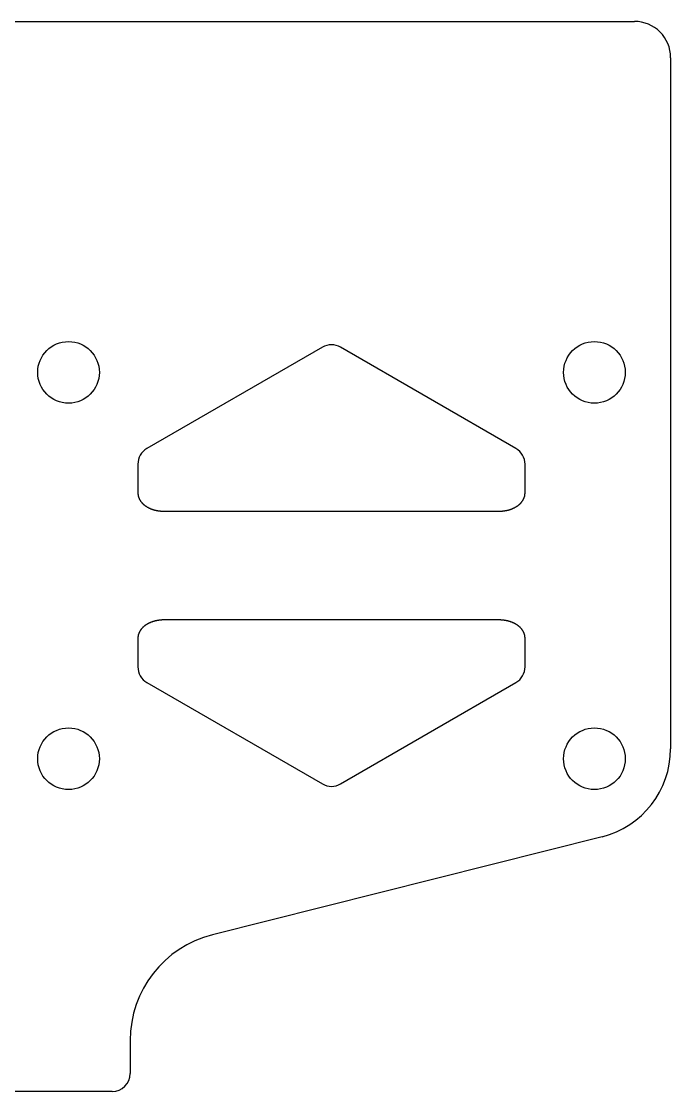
# Model space of a CAD drawing. Extents: x 442 to 745, y 5 to 355.
# Drawn here: x 690.94 to 705.68, y 185.46 to 209.75 of the extents above; entities that cross this region are included whole.
import ezdxf

# ---------------------------------------------------------------- set-up
doc = ezdxf.new("R2010")
doc.units = 0
doc.layers.add('VISIBLE__ANSI_', color=7, linetype='CONTINUOUS')

msp = doc.modelspace()

# ---------------------------------------------------------------- linework, layer by layer
at = {"layer": 'VISIBLE__ANSI_'}
for p, q in [((683.525, 209.752), (704.854, 209.752)), ((705.677, 208.929), (705.677, 193.24)), ((697.771, 202.355), (693.788, 200.056)), ((702.166, 200.056), (698.183, 202.355)), ((693.583, 199.699), (693.583, 199.047)), ((702.372, 199.047), (702.372, 199.699)), ((694.165, 198.635), (701.79, 198.635)), ((701.79, 196.164), (694.165, 196.164)), ((693.583, 195.753), (693.583, 195.1)), ((702.372, 195.1), (702.372, 195.753)), ((693.788, 194.743), (697.771, 192.444)), ((698.183, 192.444), (702.166, 194.743)), ((704.121, 191.243), (695.274, 189.017)), ((693.407, 186.621), (693.407, 185.87)), ((692.995, 185.459), (678.625, 185.459))]:
    msp.add_line(p, q, dxfattribs=at)
for points in [[(693.583, 199.047, 0), (693.583, 199.042, 0), (693.583, 199.036, 0), (693.583, 199.031, 0), (693.583, 199.026, 0), (693.584, 199.021, 0), (693.584, 199.016, 0), (693.585, 199.011, 0), (693.585, 199.006, 0), (693.586, 199.001, 0), (693.587, 198.996, 0), (693.588, 198.991, 0), (693.589, 198.986, 0), (693.59, 198.981, 0), (693.591, 198.976, 0), (693.592, 198.971, 0), (693.594, 198.966, 0), (693.595, 198.961, 0), (693.597, 198.956, 0), (693.598, 198.951, 0), (693.6, 198.947, 0), (693.602, 198.942, 0), (693.604, 198.937, 0), (693.606, 198.932, 0), (693.608, 198.927, 0), (693.61, 198.922, 0), (693.612, 198.917, 0), (693.614, 198.913, 0), (693.617, 198.908, 0), (693.619, 198.903, 0), (693.622, 198.898, 0), (693.624, 198.894, 0), (693.627, 198.889, 0), (693.63, 198.884, 0), (693.633, 198.88, 0), (693.635, 198.875, 0), (693.638, 198.871, 0), (693.642, 198.866, 0), (693.645, 198.861, 0), (693.648, 198.857, 0), (693.651, 198.853, 0), (693.655, 198.848, 0), (693.658, 198.844, 0), (693.662, 198.839, 0), (693.665, 198.835, 0), (693.669, 198.831, 0), (693.673, 198.826, 0), (693.677, 198.822, 0), (693.681, 198.818, 0), (693.685, 198.814, 0), (693.689, 198.81, 0), (693.693, 198.805, 0), (693.697, 198.801, 0), (693.701, 198.797, 0), (693.706, 198.793, 0), (693.71, 198.789, 0), (693.715, 198.785, 0), (693.719, 198.782, 0), (693.724, 198.778, 0), (693.729, 198.774, 0), (693.733, 198.77, 0), (693.738, 198.766, 0), (693.743, 198.763, 0), (693.748, 198.759, 0), (693.753, 198.755, 0), (693.758, 198.752, 0), (693.763, 198.748, 0), (693.769, 198.745, 0), (693.774, 198.742, 0), (693.779, 198.738, 0), (693.785, 198.735, 0), (693.79, 198.732, 0), (693.795, 198.728, 0), (693.801, 198.725, 0), (693.807, 198.722, 0), (693.812, 198.719, 0), (693.818, 198.716, 0), (693.824, 198.713, 0), (693.83, 198.71, 0), (693.835, 198.707, 0), (693.841, 198.704, 0), (693.847, 198.701, 0), (693.853, 198.699, 0), (693.859, 198.696, 0), (693.865, 198.693, 0), (693.872, 198.691, 0), (693.878, 198.688, 0), (693.884, 198.686, 0), (693.89, 198.683, 0), (693.897, 198.681, 0), (693.903, 198.679, 0), (693.909, 198.677, 0), (693.916, 198.674, 0), (693.922, 198.672, 0), (693.929, 198.67, 0), (693.935, 198.668, 0), (693.942, 198.666, 0), (693.949, 198.664, 0), (693.955, 198.662, 0), (693.962, 198.661, 0), (693.969, 198.659, 0), (693.975, 198.657, 0), (693.982, 198.656, 0), (693.989, 198.654, 0), (693.996, 198.653, 0), (694.003, 198.651, 0), (694.01, 198.65, 0), (694.016, 198.648, 0), (694.023, 198.647, 0), (694.03, 198.646, 0), (694.037, 198.645, 0), (694.044, 198.644, 0), (694.051, 198.643, 0), (694.058, 198.642, 0), (694.065, 198.641, 0), (694.072, 198.64, 0), (694.079, 198.639, 0), (694.086, 198.639, 0), (694.094, 198.638, 0), (694.101, 198.637, 0), (694.108, 198.637, 0), (694.115, 198.636, 0), (694.122, 198.636, 0), (694.129, 198.636, 0), (694.136, 198.635, 0), (694.143, 198.635, 0), (694.151, 198.635, 0), (694.158, 198.635, 0), (694.165, 198.635, 0)], [(701.79, 198.635, 0), (701.797, 198.635, 0), (701.804, 198.635, 0), (701.811, 198.635, 0), (701.818, 198.635, 0), (701.826, 198.636, 0), (701.833, 198.636, 0), (701.84, 198.636, 0), (701.847, 198.637, 0), (701.854, 198.637, 0), (701.861, 198.638, 0), (701.868, 198.639, 0), (701.875, 198.639, 0), (701.882, 198.64, 0), (701.889, 198.641, 0), (701.896, 198.642, 0), (701.903, 198.643, 0), (701.91, 198.644, 0), (701.917, 198.645, 0), (701.924, 198.646, 0), (701.931, 198.647, 0), (701.938, 198.648, 0), (701.945, 198.65, 0), (701.952, 198.651, 0), (701.959, 198.653, 0), (701.966, 198.654, 0), (701.972, 198.656, 0), (701.979, 198.657, 0), (701.986, 198.659, 0), (701.993, 198.661, 0), (701.999, 198.662, 0), (702.006, 198.664, 0), (702.013, 198.666, 0), (702.019, 198.668, 0), (702.026, 198.67, 0), (702.032, 198.672, 0), (702.039, 198.674, 0), (702.045, 198.677, 0), (702.052, 198.679, 0), (702.058, 198.681, 0), (702.064, 198.683, 0), (702.071, 198.686, 0), (702.077, 198.688, 0), (702.083, 198.691, 0), (702.089, 198.693, 0), (702.095, 198.696, 0), (702.101, 198.699, 0), (702.107, 198.701, 0), (702.113, 198.704, 0), (702.119, 198.707, 0), (702.125, 198.71, 0), (702.131, 198.713, 0), (702.137, 198.716, 0), (702.142, 198.719, 0), (702.148, 198.722, 0), (702.154, 198.725, 0), (702.159, 198.728, 0), (702.165, 198.732, 0), (702.17, 198.735, 0), (702.176, 198.738, 0), (702.181, 198.742, 0), (702.186, 198.745, 0), (702.191, 198.748, 0), (702.196, 198.752, 0), (702.202, 198.755, 0), (702.207, 198.759, 0), (702.212, 198.763, 0), (702.216, 198.766, 0), (702.221, 198.77, 0), (702.226, 198.774, 0), (702.231, 198.778, 0), (702.235, 198.782, 0), (702.24, 198.785, 0), (702.244, 198.789, 0), (702.249, 198.793, 0), (702.253, 198.797, 0), (702.258, 198.801, 0), (702.262, 198.805, 0), (702.266, 198.81, 0), (702.27, 198.814, 0), (702.274, 198.818, 0), (702.278, 198.822, 0), (702.282, 198.826, 0), (702.286, 198.831, 0), (702.289, 198.835, 0), (702.293, 198.839, 0), (702.296, 198.844, 0), (702.3, 198.848, 0), (702.303, 198.853, 0), (702.307, 198.857, 0), (702.31, 198.861, 0), (702.313, 198.866, 0), (702.316, 198.871, 0), (702.319, 198.875, 0), (702.322, 198.88, 0), (702.325, 198.884, 0), (702.328, 198.889, 0), (702.33, 198.894, 0), (702.333, 198.898, 0), (702.336, 198.903, 0), (702.338, 198.908, 0), (702.34, 198.913, 0), (702.343, 198.917, 0), (702.345, 198.922, 0), (702.347, 198.927, 0), (702.349, 198.932, 0), (702.351, 198.937, 0), (702.353, 198.942, 0), (702.355, 198.947, 0), (702.356, 198.951, 0), (702.358, 198.956, 0), (702.359, 198.961, 0), (702.361, 198.966, 0), (702.362, 198.971, 0), (702.364, 198.976, 0), (702.365, 198.981, 0), (702.366, 198.986, 0), (702.367, 198.991, 0), (702.368, 198.996, 0), (702.369, 199.001, 0), (702.369, 199.006, 0), (702.37, 199.011, 0), (702.371, 199.016, 0), (702.371, 199.021, 0), (702.371, 199.026, 0), (702.372, 199.031, 0), (702.372, 199.036, 0), (702.372, 199.042, 0), (702.372, 199.047, 0)], [(694.165, 196.164, 0), (694.158, 196.164, 0), (694.151, 196.164, 0), (694.143, 196.164, 0), (694.136, 196.164, 0), (694.129, 196.164, 0), (694.122, 196.163, 0), (694.115, 196.163, 0), (694.108, 196.162, 0), (694.101, 196.162, 0), (694.094, 196.161, 0), (694.086, 196.161, 0), (694.079, 196.16, 0), (694.072, 196.159, 0), (694.065, 196.158, 0), (694.058, 196.157, 0), (694.051, 196.156, 0), (694.044, 196.155, 0), (694.037, 196.154, 0), (694.03, 196.153, 0), (694.023, 196.152, 0), (694.016, 196.151, 0), (694.01, 196.149, 0), (694.003, 196.148, 0), (693.996, 196.147, 0), (693.989, 196.145, 0), (693.982, 196.144, 0), (693.975, 196.142, 0), (693.969, 196.14, 0), (693.962, 196.138, 0), (693.955, 196.137, 0), (693.949, 196.135, 0), (693.942, 196.133, 0), (693.935, 196.131, 0), (693.929, 196.129, 0), (693.922, 196.127, 0), (693.916, 196.125, 0), (693.909, 196.123, 0), (693.903, 196.12, 0), (693.897, 196.118, 0), (693.89, 196.116, 0), (693.884, 196.113, 0), (693.878, 196.111, 0), (693.872, 196.108, 0), (693.865, 196.106, 0), (693.859, 196.103, 0), (693.853, 196.1, 0), (693.847, 196.098, 0), (693.841, 196.095, 0), (693.835, 196.092, 0), (693.83, 196.089, 0), (693.824, 196.086, 0), (693.818, 196.083, 0), (693.812, 196.08, 0), (693.807, 196.077, 0), (693.801, 196.074, 0), (693.795, 196.071, 0), (693.79, 196.068, 0), (693.785, 196.064, 0), (693.779, 196.061, 0), (693.774, 196.058, 0), (693.769, 196.054, 0), (693.763, 196.051, 0), (693.758, 196.047, 0), (693.753, 196.044, 0), (693.748, 196.04, 0), (693.743, 196.036, 0), (693.738, 196.033, 0), (693.733, 196.029, 0), (693.729, 196.025, 0), (693.724, 196.021, 0), (693.719, 196.018, 0), (693.715, 196.014, 0), (693.71, 196.01, 0), (693.706, 196.006, 0), (693.701, 196.002, 0), (693.697, 195.998, 0), (693.693, 195.994, 0), (693.689, 195.99, 0), (693.685, 195.985, 0), (693.681, 195.981, 0), (693.677, 195.977, 0), (693.673, 195.973, 0), (693.669, 195.969, 0), (693.665, 195.964, 0), (693.662, 195.96, 0), (693.658, 195.955, 0), (693.655, 195.951, 0), (693.651, 195.947, 0), (693.648, 195.942, 0), (693.645, 195.938, 0), (693.642, 195.933, 0), (693.638, 195.929, 0), (693.635, 195.924, 0), (693.633, 195.919, 0), (693.63, 195.915, 0), (693.627, 195.91, 0), (693.624, 195.905, 0), (693.622, 195.901, 0), (693.619, 195.896, 0), (693.617, 195.891, 0), (693.614, 195.886, 0), (693.612, 195.882, 0), (693.61, 195.877, 0), (693.608, 195.872, 0), (693.606, 195.867, 0), (693.604, 195.862, 0), (693.602, 195.857, 0), (693.6, 195.853, 0), (693.598, 195.848, 0), (693.597, 195.843, 0), (693.595, 195.838, 0), (693.594, 195.833, 0), (693.592, 195.828, 0), (693.591, 195.823, 0), (693.59, 195.818, 0), (693.589, 195.813, 0), (693.588, 195.808, 0), (693.587, 195.803, 0), (693.586, 195.798, 0), (693.585, 195.793, 0), (693.585, 195.788, 0), (693.584, 195.783, 0), (693.584, 195.778, 0), (693.583, 195.773, 0), (693.583, 195.768, 0), (693.583, 195.763, 0), (693.583, 195.758, 0), (693.583, 195.753, 0)], [(702.372, 195.753, 0), (702.372, 195.758, 0), (702.372, 195.763, 0), (702.372, 195.768, 0), (702.371, 195.773, 0), (702.371, 195.778, 0), (702.371, 195.783, 0), (702.37, 195.788, 0), (702.369, 195.793, 0), (702.369, 195.798, 0), (702.368, 195.803, 0), (702.367, 195.808, 0), (702.366, 195.813, 0), (702.365, 195.818, 0), (702.364, 195.823, 0), (702.362, 195.828, 0), (702.361, 195.833, 0), (702.359, 195.838, 0), (702.358, 195.843, 0), (702.356, 195.848, 0), (702.355, 195.853, 0), (702.353, 195.857, 0), (702.351, 195.862, 0), (702.349, 195.867, 0), (702.347, 195.872, 0), (702.345, 195.877, 0), (702.343, 195.882, 0), (702.34, 195.886, 0), (702.338, 195.891, 0), (702.336, 195.896, 0), (702.333, 195.901, 0), (702.33, 195.905, 0), (702.328, 195.91, 0), (702.325, 195.915, 0), (702.322, 195.919, 0), (702.319, 195.924, 0), (702.316, 195.929, 0), (702.313, 195.933, 0), (702.31, 195.938, 0), (702.307, 195.942, 0), (702.303, 195.947, 0), (702.3, 195.951, 0), (702.296, 195.955, 0), (702.293, 195.96, 0), (702.289, 195.964, 0), (702.286, 195.969, 0), (702.282, 195.973, 0), (702.278, 195.977, 0), (702.274, 195.981, 0), (702.27, 195.985, 0), (702.266, 195.99, 0), (702.262, 195.994, 0), (702.258, 195.998, 0), (702.253, 196.002, 0), (702.249, 196.006, 0), (702.244, 196.01, 0), (702.24, 196.014, 0), (702.235, 196.018, 0), (702.231, 196.021, 0), (702.226, 196.025, 0), (702.221, 196.029, 0), (702.216, 196.033, 0), (702.212, 196.036, 0), (702.207, 196.04, 0), (702.202, 196.044, 0), (702.196, 196.047, 0), (702.191, 196.051, 0), (702.186, 196.054, 0), (702.181, 196.058, 0), (702.176, 196.061, 0), (702.17, 196.064, 0), (702.165, 196.068, 0), (702.159, 196.071, 0), (702.154, 196.074, 0), (702.148, 196.077, 0), (702.142, 196.08, 0), (702.137, 196.083, 0), (702.131, 196.086, 0), (702.125, 196.089, 0), (702.119, 196.092, 0), (702.113, 196.095, 0), (702.107, 196.098, 0), (702.101, 196.1, 0), (702.095, 196.103, 0), (702.089, 196.106, 0), (702.083, 196.108, 0), (702.077, 196.111, 0), (702.071, 196.113, 0), (702.064, 196.116, 0), (702.058, 196.118, 0), (702.052, 196.12, 0), (702.045, 196.123, 0), (702.039, 196.125, 0), (702.032, 196.127, 0), (702.026, 196.129, 0), (702.019, 196.131, 0), (702.013, 196.133, 0), (702.006, 196.135, 0), (701.999, 196.137, 0), (701.993, 196.138, 0), (701.986, 196.14, 0), (701.979, 196.142, 0), (701.972, 196.144, 0), (701.966, 196.145, 0), (701.959, 196.147, 0), (701.952, 196.148, 0), (701.945, 196.149, 0), (701.938, 196.151, 0), (701.931, 196.152, 0), (701.924, 196.153, 0), (701.917, 196.154, 0), (701.91, 196.155, 0), (701.903, 196.156, 0), (701.896, 196.157, 0), (701.889, 196.158, 0), (701.882, 196.159, 0), (701.875, 196.16, 0), (701.868, 196.161, 0), (701.861, 196.161, 0), (701.854, 196.162, 0), (701.847, 196.162, 0), (701.84, 196.163, 0), (701.833, 196.163, 0), (701.826, 196.164, 0), (701.818, 196.164, 0), (701.811, 196.164, 0), (701.804, 196.164, 0), (701.797, 196.164, 0), (701.79, 196.164, 0)]]:
    msp.add_polyline3d(points, dxfattribs=at)
for centre in [(692.007, 201.785), (703.948, 201.785), (692.007, 193.014), (703.948, 193.014)]:
    msp.add_circle(centre, 0.7, dxfattribs=at)
for centre, radius, start, end in [((704.854, 208.929), 0.824, 0, 90), ((697.977, 201.999), 0.412, 60, 120), ((693.994, 199.699), 0.412, 120, 180), ((701.96, 199.699), 0.412, 0, 60), ((693.994, 195.1), 0.412, 180, 240), ((701.96, 195.1), 0.412, 300, 0), ((703.618, 193.24), 2.059, 284.1267, 0), ((697.977, 192.8), 0.412, 240, 300), ((695.877, 186.621), 2.471, 104.1267, 180), ((692.995, 185.87), 0.412, 270, 0)]:
    msp.add_arc(centre, radius, start, end, dxfattribs=at)

doc.saveas('drawing.dxf')
